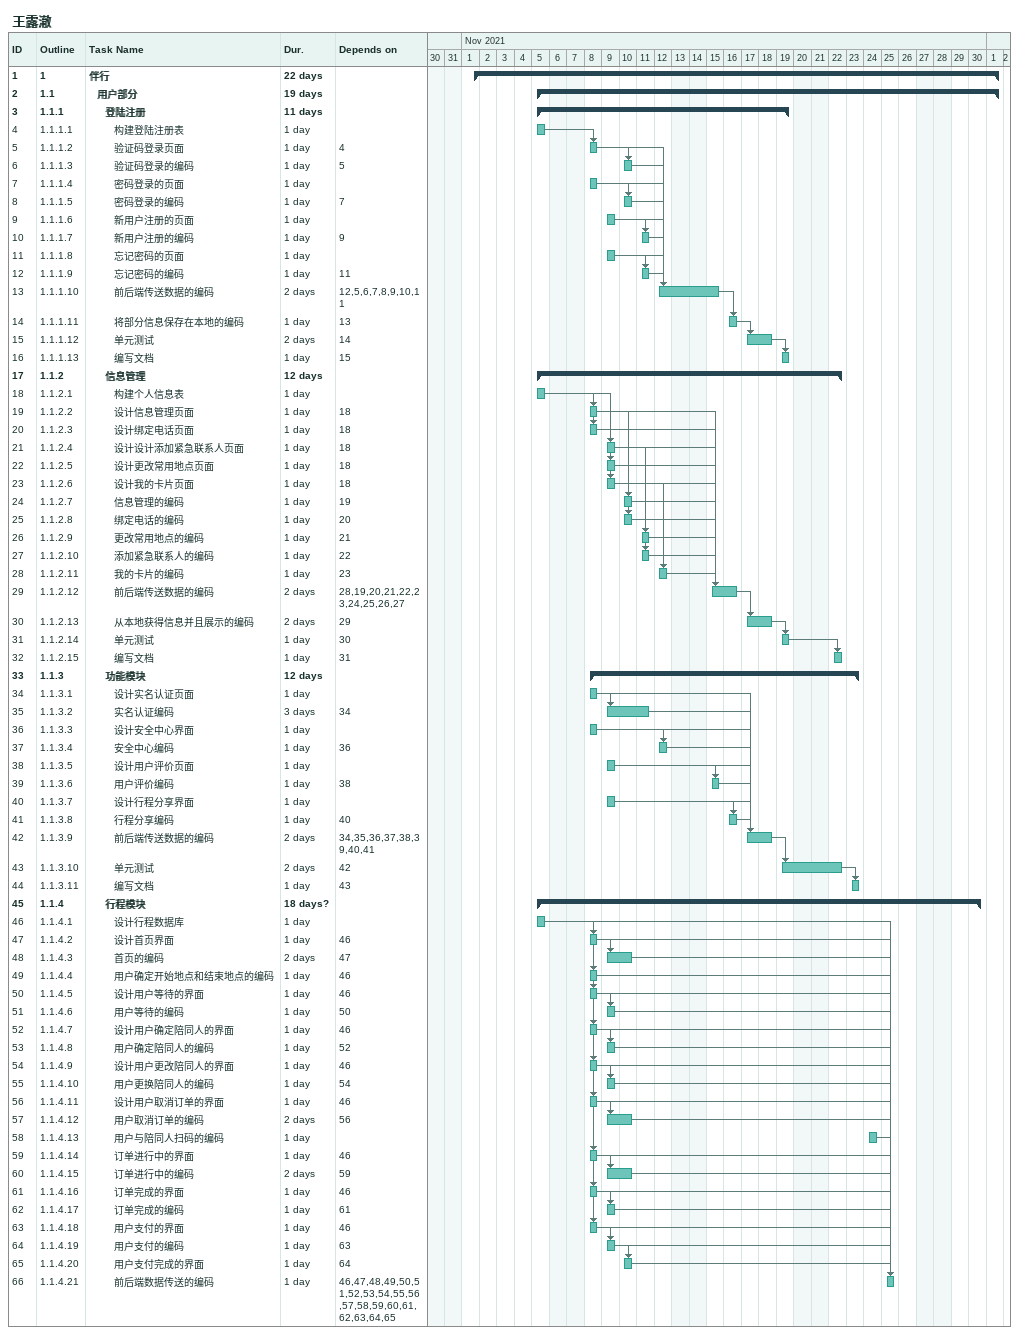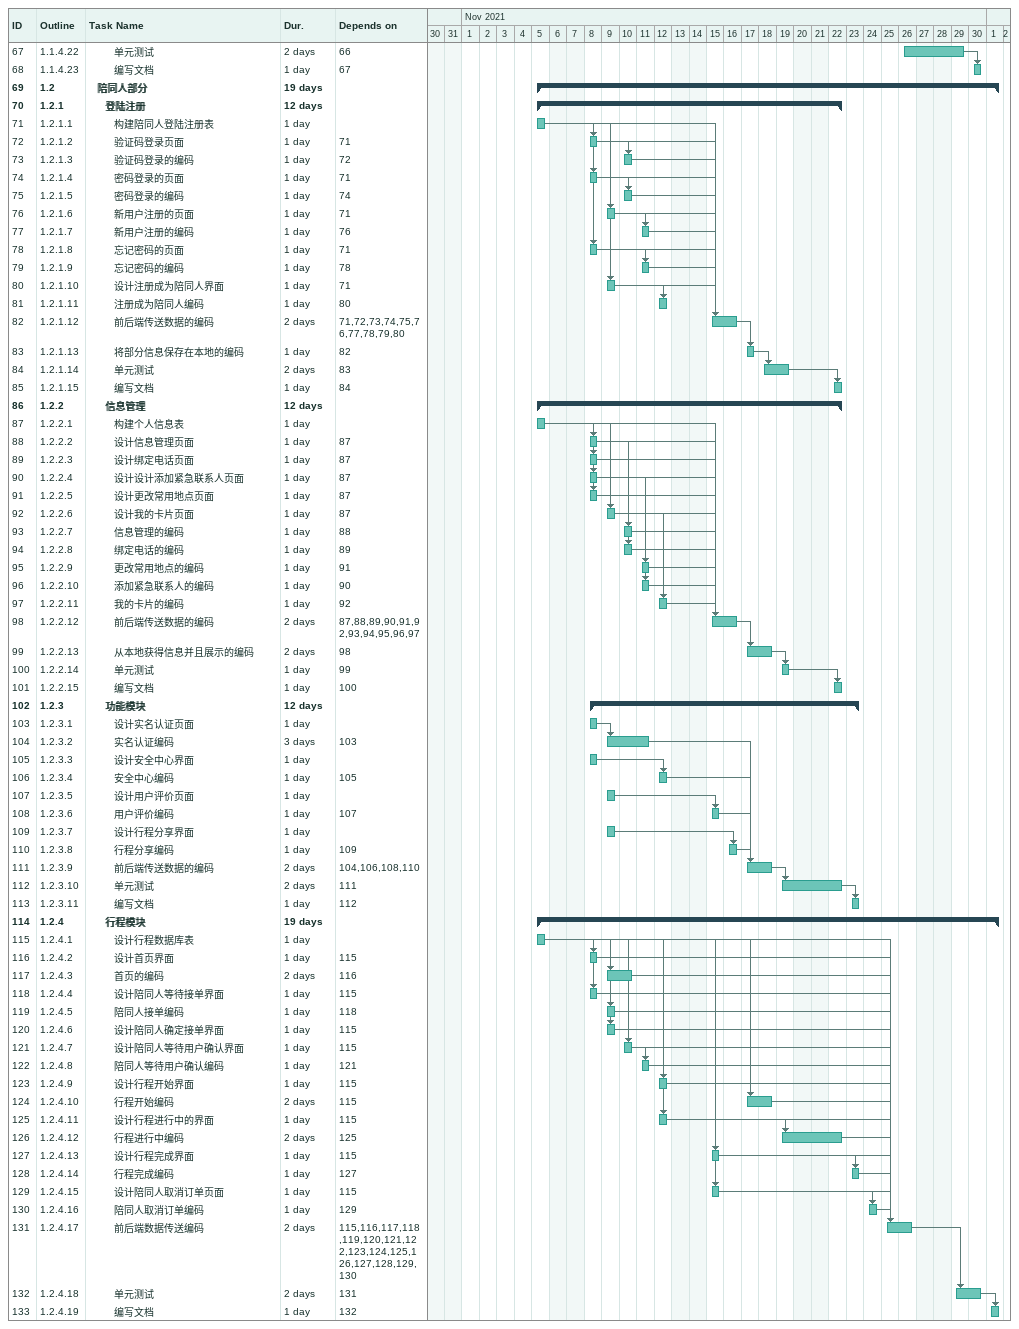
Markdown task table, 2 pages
王露澈

| ID | WBS | Task | Duration | Start | Finish | Predecessors |
|---|---|---|---|---|---|---|
| 1 | 1 | **伴行** | 22d | 2021-11-01 | 2021-12-01 |  |
| 2 | 1.1 | **用户部分** | 19d | 2021-11-05 | 2021-12-01 |  |
| 3 | 1.1.1 | **登陆注册** | 11d | 2021-11-05 | 2021-11-19 |  |
| 4 | 1.1.1.1 | 构建登陆注册表 | 1d | 2021-11-05 | 2021-11-05 |  |
| 5 | 1.1.1.2 | 验证码登录页面 | 1d | 2021-11-08 | 2021-11-08 | 4 |
| 6 | 1.1.1.3 | 验证码登录的编码 | 1d | 2021-11-10 | 2021-11-10 | 5 |
| 7 | 1.1.1.4 | 密码登录的页面 | 1d | 2021-11-08 | 2021-11-08 |  |
| 8 | 1.1.1.5 | 密码登录的编码 | 1d | 2021-11-10 | 2021-11-10 | 7 |
| 9 | 1.1.1.6 | 新用户注册的页面 | 1d | 2021-11-09 | 2021-11-09 |  |
| 10 | 1.1.1.7 | 新用户注册的编码 | 1d | 2021-11-11 | 2021-11-11 | 9 |
| 11 | 1.1.1.8 | 忘记密码的页面 | 1d | 2021-11-09 | 2021-11-09 |  |
| 12 | 1.1.1.9 | 忘记密码的编码 | 1d | 2021-11-11 | 2021-11-11 | 11 |
| 13 | 1.1.1.10 | 前后端传送数据的编码 | 2d | 2021-11-12 | 2021-11-15 | 12, 5, 6, 7, 8, 9, 10, 11 |
| 14 | 1.1.1.11 | 将部分信息保存在本地的编码 | 1d | 2021-11-16 | 2021-11-16 | 13 |
| 15 | 1.1.1.12 | 单元测试 | 2d | 2021-11-17 | 2021-11-18 | 14 |
| 16 | 1.1.1.13 | 编写文档 | 1d | 2021-11-19 | 2021-11-19 | 15 |
| 17 | 1.1.2 | **信息管理** | 12d | 2021-11-05 | 2021-11-22 |  |
| 18 | 1.1.2.1 | 构建个人信息表 | 1d | 2021-11-05 | 2021-11-05 |  |
| 19 | 1.1.2.2 | 设计信息管理页面 | 1d | 2021-11-08 | 2021-11-08 | 18 |
| 20 | 1.1.2.3 | 设计绑定电话页面 | 1d | 2021-11-08 | 2021-11-08 | 18 |
| 21 | 1.1.2.4 | 设计设计添加紧急联系人页面 | 1d | 2021-11-09 | 2021-11-09 | 18 |
| 22 | 1.1.2.5 | 设计更改常用地点页面 | 1d | 2021-11-09 | 2021-11-09 | 18 |
| 23 | 1.1.2.6 | 设计我的卡片页面 | 1d | 2021-11-09 | 2021-11-09 | 18 |
| 24 | 1.1.2.7 | 信息管理的编码 | 1d | 2021-11-10 | 2021-11-10 | 19 |
| 25 | 1.1.2.8 | 绑定电话的编码 | 1d | 2021-11-10 | 2021-11-10 | 20 |
| 26 | 1.1.2.9 | 更改常用地点的编码 | 1d | 2021-11-11 | 2021-11-11 | 21 |
| 27 | 1.1.2.10 | 添加紧急联系人的编码 | 1d | 2021-11-11 | 2021-11-11 | 22 |
| 28 | 1.1.2.11 | 我的卡片的编码 | 1d | 2021-11-12 | 2021-11-12 | 23 |
| 29 | 1.1.2.12 | 前后端传送数据的编码 | 2d | 2021-11-15 | 2021-11-16 | 28, 19, 20, 21, 22, 23, 24, 25, 26, 27 |
| 30 | 1.1.2.13 | 从本地获得信息并且展示的编码 | 2d | 2021-11-17 | 2021-11-18 | 29 |
| 31 | 1.1.2.14 | 单元测试 | 1d | 2021-11-19 | 2021-11-19 | 30 |
| 32 | 1.1.2.15 | 编写文档 | 1d | 2021-11-22 | 2021-11-22 | 31 |
| 33 | 1.1.3 | **功能模块** | 12d | 2021-11-08 | 2021-11-23 |  |
| 34 | 1.1.3.1 | 设计实名认证页面 | 1d | 2021-11-08 | 2021-11-08 |  |
| 35 | 1.1.3.2 | 实名认证编码 | 3d | 2021-11-09 | 2021-11-11 | 34 |
| 36 | 1.1.3.3 | 设计安全中心界面 | 1d | 2021-11-08 | 2021-11-08 |  |
| 37 | 1.1.3.4 | 安全中心编码 | 1d | 2021-11-12 | 2021-11-12 | 36 |
| 38 | 1.1.3.5 | 设计用户评价页面 | 1d | 2021-11-09 | 2021-11-09 |  |
| 39 | 1.1.3.6 | 用户评价编码 | 1d | 2021-11-15 | 2021-11-15 | 38 |
| 40 | 1.1.3.7 | 设计行程分享界面 | 1d | 2021-11-09 | 2021-11-09 |  |
| 41 | 1.1.3.8 | 行程分享编码 | 1d | 2021-11-16 | 2021-11-16 | 40 |
| 42 | 1.1.3.9 | 前后端传送数据的编码 | 2d | 2021-11-17 | 2021-11-18 | 34, 35, 36, 37, 38, 39, 40, 41 |
| 43 | 1.1.3.10 | 单元测试 | 2d | 2021-11-19 | 2021-11-22 | 42 |
| 44 | 1.1.3.11 | 编写文档 | 1d | 2021-11-23 | 2021-11-23 | 43 |
| 45 | 1.1.4 | **行程模块** | 18d? | 2021-11-05 | 2021-11-30 |  |
| 46 | 1.1.4.1 | 设计行程数据库 | 1d | 2021-11-05 | 2021-11-05 |  |
| 47 | 1.1.4.2 | 设计首页界面 | 1d | 2021-11-08 | 2021-11-08 | 46 |
| 48 | 1.1.4.3 | 首页的编码 | 2d | 2021-11-09 | 2021-11-10 | 47 |
| 49 | 1.1.4.4 | 用户确定开始地点和结束地点的编码 | 1d | 2021-11-08 | 2021-11-08 | 46 |
| 50 | 1.1.4.5 | 设计用户等待的界面 | 1d | 2021-11-08 | 2021-11-08 | 46 |
| 51 | 1.1.4.6 | 用户等待的编码 | 1d | 2021-11-09 | 2021-11-09 | 50 |
| 52 | 1.1.4.7 | 设计用户确定陪同人的界面 | 1d | 2021-11-08 | 2021-11-08 | 46 |
| 53 | 1.1.4.8 | 用户确定陪同人的编码 | 1d | 2021-11-09 | 2021-11-09 | 52 |
| 54 | 1.1.4.9 | 设计用户更改陪同人的界面 | 1d | 2021-11-08 | 2021-11-08 | 46 |
| 55 | 1.1.4.10 | 用户更换陪同人的编码 | 1d | 2021-11-09 | 2021-11-09 | 54 |
| 56 | 1.1.4.11 | 设计用户取消订单的界面 | 1d | 2021-11-08 | 2021-11-08 | 46 |
| 57 | 1.1.4.12 | 用户取消订单的编码 | 2d | 2021-11-09 | 2021-11-10 | 56 |
| 58 | 1.1.4.13 | 用户与陪同人扫码的编码 | 1d | 2021-11-24 | 2021-11-24 |  |
| 59 | 1.1.4.14 | 订单进行中的界面 | 1d | 2021-11-08 | 2021-11-08 | 46 |
| 60 | 1.1.4.15 | 订单进行中的编码 | 2d | 2021-11-09 | 2021-11-10 | 59 |
| 61 | 1.1.4.16 | 订单完成的界面 | 1d | 2021-11-08 | 2021-11-08 | 46 |
| 62 | 1.1.4.17 | 订单完成的编码 | 1d | 2021-11-09 | 2021-11-09 | 61 |
| 63 | 1.1.4.18 | 用户支付的界面 | 1d | 2021-11-08 | 2021-11-08 | 46 |
| 64 | 1.1.4.19 | 用户支付的编码 | 1d | 2021-11-09 | 2021-11-09 | 63 |
| 65 | 1.1.4.20 | 用户支付完成的界面 | 1d | 2021-11-10 | 2021-11-10 | 64 |
| 66 | 1.1.4.21 | 前后端数据传送的编码 | 1d | 2021-11-25 | 2021-11-25 | 46, 47, 48, 49, 50, 51, 52, 53, 54, 55, 56, 57, 58, 59, 60, 61, 62, 63, 64, 65 |
| 67 | 1.1.4.22 | 单元测试 | 2d | 2021-11-26 | 2021-11-29 | 66 |
| 68 | 1.1.4.23 | 编写文档 | 1d | 2021-11-30 | 2021-11-30 | 67 |
| 69 | 1.2 | **陪同人部分** | 19d | 2021-11-05 | 2021-12-01 |  |
| 70 | 1.2.1 | **登陆注册** | 12d | 2021-11-05 | 2021-11-22 |  |
| 71 | 1.2.1.1 | 构建陪同人登陆注册表 | 1d | 2021-11-05 | 2021-11-05 |  |
| 72 | 1.2.1.2 | 验证码登录页面 | 1d | 2021-11-08 | 2021-11-08 | 71 |
| 73 | 1.2.1.3 | 验证码登录的编码 | 1d | 2021-11-10 | 2021-11-10 | 72 |
| 74 | 1.2.1.4 | 密码登录的页面 | 1d | 2021-11-08 | 2021-11-08 | 71 |
| 75 | 1.2.1.5 | 密码登录的编码 | 1d | 2021-11-10 | 2021-11-10 | 74 |
| 76 | 1.2.1.6 | 新用户注册的页面 | 1d | 2021-11-09 | 2021-11-09 | 71 |
| 77 | 1.2.1.7 | 新用户注册的编码 | 1d | 2021-11-11 | 2021-11-11 | 76 |
| 78 | 1.2.1.8 | 忘记密码的页面 | 1d | 2021-11-08 | 2021-11-08 | 71 |
| 79 | 1.2.1.9 | 忘记密码的编码 | 1d | 2021-11-11 | 2021-11-11 | 78 |
| 80 | 1.2.1.10 | 设计注册成为陪同人界面 | 1d | 2021-11-09 | 2021-11-09 | 71 |
| 81 | 1.2.1.11 | 注册成为陪同人编码 | 1d | 2021-11-12 | 2021-11-12 | 80 |
| 82 | 1.2.1.12 | 前后端传送数据的编码 | 2d | 2021-11-15 | 2021-11-16 | 71, 72, 73, 74, 75, 76, 77, 78, 79, 80 |
| 83 | 1.2.1.13 | 将部分信息保存在本地的编码 | 1d | 2021-11-17 | 2021-11-17 | 82 |
| 84 | 1.2.1.14 | 单元测试 | 2d | 2021-11-18 | 2021-11-19 | 83 |
| 85 | 1.2.1.15 | 编写文档 | 1d | 2021-11-22 | 2021-11-22 | 84 |
| 86 | 1.2.2 | **信息管理** | 12d | 2021-11-05 | 2021-11-22 |  |
| 87 | 1.2.2.1 | 构建个人信息表 | 1d | 2021-11-05 | 2021-11-05 |  |
| 88 | 1.2.2.2 | 设计信息管理页面 | 1d | 2021-11-08 | 2021-11-08 | 87 |
| 89 | 1.2.2.3 | 设计绑定电话页面 | 1d | 2021-11-08 | 2021-11-08 | 87 |
| 90 | 1.2.2.4 | 设计设计添加紧急联系人页面 | 1d | 2021-11-08 | 2021-11-08 | 87 |
| 91 | 1.2.2.5 | 设计更改常用地点页面 | 1d | 2021-11-08 | 2021-11-08 | 87 |
| 92 | 1.2.2.6 | 设计我的卡片页面 | 1d | 2021-11-09 | 2021-11-09 | 87 |
| 93 | 1.2.2.7 | 信息管理的编码 | 1d | 2021-11-10 | 2021-11-10 | 88 |
| 94 | 1.2.2.8 | 绑定电话的编码 | 1d | 2021-11-10 | 2021-11-10 | 89 |
| 95 | 1.2.2.9 | 更改常用地点的编码 | 1d | 2021-11-11 | 2021-11-11 | 91 |
| 96 | 1.2.2.10 | 添加紧急联系人的编码 | 1d | 2021-11-11 | 2021-11-11 | 90 |
| 97 | 1.2.2.11 | 我的卡片的编码 | 1d | 2021-11-12 | 2021-11-12 | 92 |
| 98 | 1.2.2.12 | 前后端传送数据的编码 | 2d | 2021-11-15 | 2021-11-16 | 87, 88, 89, 90, 91, 92, 93, 94, 95, 96, 97 |
| 99 | 1.2.2.13 | 从本地获得信息并且展示的编码 | 2d | 2021-11-17 | 2021-11-18 | 98 |
| 100 | 1.2.2.14 | 单元测试 | 1d | 2021-11-19 | 2021-11-19 | 99 |
| 101 | 1.2.2.15 | 编写文档 | 1d | 2021-11-22 | 2021-11-22 | 100 |
| 102 | 1.2.3 | **功能模块** | 12d | 2021-11-08 | 2021-11-23 |  |
| 103 | 1.2.3.1 | 设计实名认证页面 | 1d | 2021-11-08 | 2021-11-08 |  |
| 104 | 1.2.3.2 | 实名认证编码 | 3d | 2021-11-09 | 2021-11-11 | 103 |
| 105 | 1.2.3.3 | 设计安全中心界面 | 1d | 2021-11-08 | 2021-11-08 |  |
| 106 | 1.2.3.4 | 安全中心编码 | 1d | 2021-11-12 | 2021-11-12 | 105 |
| 107 | 1.2.3.5 | 设计用户评价页面 | 1d | 2021-11-09 | 2021-11-09 |  |
| 108 | 1.2.3.6 | 用户评价编码 | 1d | 2021-11-15 | 2021-11-15 | 107 |
| 109 | 1.2.3.7 | 设计行程分享界面 | 1d | 2021-11-09 | 2021-11-09 |  |
| 110 | 1.2.3.8 | 行程分享编码 | 1d | 2021-11-16 | 2021-11-16 | 109 |
| 111 | 1.2.3.9 | 前后端传送数据的编码 | 2d | 2021-11-17 | 2021-11-18 | 104, 106, 108, 110 |
| 112 | 1.2.3.10 | 单元测试 | 2d | 2021-11-19 | 2021-11-22 | 111 |
| 113 | 1.2.3.11 | 编写文档 | 1d | 2021-11-23 | 2021-11-23 | 112 |
| 114 | 1.2.4 | **行程模块** | 19d | 2021-11-05 | 2021-12-01 |  |
| 115 | 1.2.4.1 | 设计行程数据库表 | 1d | 2021-11-05 | 2021-11-05 |  |
| 116 | 1.2.4.2 | 设计首页界面 | 1d | 2021-11-08 | 2021-11-08 | 115 |
| 117 | 1.2.4.3 | 首页的编码 | 2d | 2021-11-09 | 2021-11-10 | 116 |
| 118 | 1.2.4.4 | 设计陪同人等待接单界面 | 1d | 2021-11-08 | 2021-11-08 | 115 |
| 119 | 1.2.4.5 | 陪同人接单编码 | 1d | 2021-11-09 | 2021-11-09 | 118 |
| 120 | 1.2.4.6 | 设计陪同人确定接单界面 | 1d | 2021-11-09 | 2021-11-09 | 115 |
| 121 | 1.2.4.7 | 设计陪同人等待用户确认界面 | 1d | 2021-11-10 | 2021-11-10 | 115 |
| 122 | 1.2.4.8 | 陪同人等待用户确认编码 | 1d | 2021-11-11 | 2021-11-11 | 121 |
| 123 | 1.2.4.9 | 设计行程开始界面 | 1d | 2021-11-12 | 2021-11-12 | 115 |
| 124 | 1.2.4.10 | 行程开始编码 | 2d | 2021-11-17 | 2021-11-18 | 115 |
| 125 | 1.2.4.11 | 设计行程进行中的界面 | 1d | 2021-11-12 | 2021-11-12 | 115 |
| 126 | 1.2.4.12 | 行程进行中编码 | 2d | 2021-11-19 | 2021-11-22 | 125 |
| 127 | 1.2.4.13 | 设计行程完成界面 | 1d | 2021-11-15 | 2021-11-15 | 115 |
| 128 | 1.2.4.14 | 行程完成编码 | 1d | 2021-11-23 | 2021-11-23 | 127 |
| 129 | 1.2.4.15 | 设计陪同人取消订单页面 | 1d | 2021-11-15 | 2021-11-15 | 115 |
| 130 | 1.2.4.16 | 陪同人取消订单编码 | 1d | 2021-11-24 | 2021-11-24 | 129 |
| 131 | 1.2.4.17 | 前后端数据传送编码 | 2d | 2021-11-25 | 2021-11-26 | 115, 116, 117, 118, 119, 120, 121, 122, 123, 124, 125, 126, 127, 128, 129, 130 |
| 132 | 1.2.4.18 | 单元测试 | 2d | 2021-11-29 | 2021-11-30 | 131 |
| 133 | 1.2.4.19 | 编写文档 | 1d | 2021-12-01 | 2021-12-01 | 132 |
